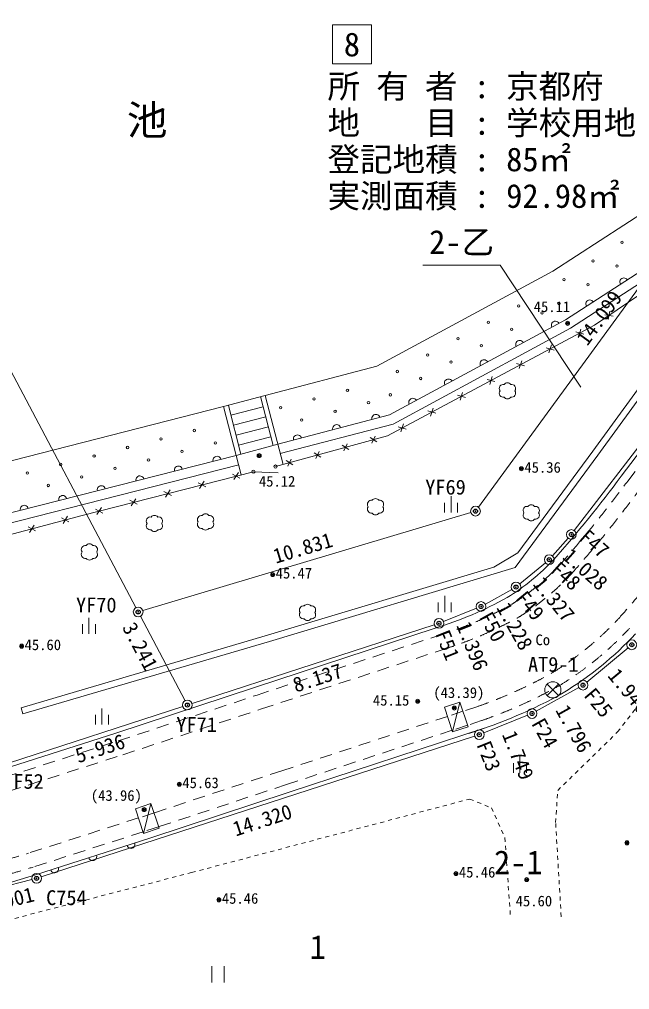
# Model space of a CAD drawing. Units: millimetres, scale not verified. Extents: x -29071210 to -28860960, y -117775216 to -117329466.
# Drawn here: x -28958999 to -28940226, y -117635210 to -117605350 of the extents above; entities that cross this region are included whole.
import ezdxf
from ezdxf.enums import TextEntityAlignment as Align

# ---------------------------------------------------------------- set-up
doc = ezdxf.new("R2010")
doc.units = ezdxf.units.MM
doc.header["$LTSCALE"] = 250
doc.header["$PDMODE"] = 32
doc.header["$PDSIZE"] = 125
doc.linetypes.add('USER4', pattern=[2.5, 1.5, -1])
doc.linetypes.add('USER8', pattern=[1, 0.5, -0.5])
for name, color, linetype, lineweight in [('S-SUV', 7, 'Continuous', 13), ('S-SUV-HTXT', 7, 'Continuous', 13), ('S-SUV-ROW', 7, 'Continuous', 15), ('S-SUV-SRVR', 3, 'Continuous', 13)]:
    doc.layers.add(name, color=color, linetype=linetype, lineweight=lineweight)
doc.layers.add('S-SUV-BMK', color=7, linetype='Continuous')
doc.styles.add('ＭＳ ゴシック', font='')
doc.styles.get('ＭＳ ゴシック').set_extended_font_data('MS Gothic')

# ---------------------------------------------------------------- blocks, each defined once
blk = doc.blocks.new('ﾌﾟﾛｯﾄﾏｰｸ-03_1')
at = {"color": 3, "linetype": 'Continuous', "lineweight": 25}
blk.add_circle((0, 0), 0.5, dxfattribs=at)
at = {"color": 3}
blk.add_point((0, 0), dxfattribs=at)
blk = doc.blocks.new('植樹')
at = {"color": 7, "linetype": 'Continuous', "lineweight": 13}
for centre, radius, start, end in [((-0.5, 0.3), 0.5, 79.1621, 216.8699), ((-0.5, -0.3), 0.5, 143.1301, 280.8379), ((0, 0.5), 0.499, 35.631, 144.369), ((0.5, 0.3), 0.5, 323.1301, 100.8379), ((0, -0.5), 0.499, 215.631, 324.369), ((0.5, -0.3), 0.5, 259.1621, 36.8699)]:
    blk.add_arc(centre, radius, start, end, dxfattribs=at)
blk = doc.blocks.new('荒地')
at = {"color": 7, "linetype": 'Continuous', "lineweight": 13}
for p, q in [((-1, 0.25), (-1, -1.25)), ((0, -1.25), (0, 1.25)), ((1, 0.25), (1, -1.25))]:
    blk.add_line(p, q, dxfattribs=at)
blk = doc.blocks.new('田')
at = {"color": 7, "linetype": 'Continuous', "lineweight": 13}
for p, q in [((-0.75, 1), (-0.75, -1)), ((0.75, -1), (0.75, 1))]:
    blk.add_line(p, q, dxfattribs=at)
blk = doc.blocks.new('ﾌﾟﾛｯﾄﾏｰｸ-03')
at = {"color": 7, "linetype": 'Continuous', "lineweight": 15}
blk.add_circle((0, 0), 0.5, dxfattribs=at)
at = {"color": 7}
blk.add_point((0, 0), dxfattribs=at)
blk = doc.blocks.new('ﾌﾟﾛｯﾄﾏｰｸ-C1')
at = {"color": 7, "linetype": 'Continuous', "lineweight": 20}
for p, q in [((-0.3536, 0.3536), (0.3536, -0.3536)), ((-0.3536, -0.3536), (0.3536, 0.3536))]:
    blk.add_line(p, q, dxfattribs=at)
blk.add_circle((0, 0), 0.5, dxfattribs=at)

msp = doc.modelspace()

# ---------------------------------------------------------------- linework, layer by layer
at = {"layer": 'S-SUV'}
for p, q in [((-28941305, -117614763), (-28936837, -117611734)), ((-28940986.8, -117614440.5), (-28940729.6, -117614479.7)), ((-28940887.6, -117614586.8), (-28940828.8, -117614333.4)), ((-28947676, -117618166), (-28941305, -117614763)), ((-28941882.2, -117614971.1), (-28941638, -117615041.1)), ((-28941798.9, -117615127), (-28941721.3, -117614885.1)), ((-28942792.3, -117615457.2), (-28942548.1, -117615527.2)), ((-28942709, -117615613.1), (-28942631.4, -117615371.3)), ((-28940485.3, -117619412.6), (-28937413, -117615344)), ((-28943702.4, -117615943.4), (-28943458.3, -117616013.4)), ((-28943619.2, -117616099.3), (-28943541.6, -117615857.4)), ((-28944529.3, -117616585.4), (-28944451.7, -117616343.6)), ((-28944612.6, -117616429.5), (-28944368.4, -117616499.5)), ((-28952715, -117617268), (-28951435, -117616921)), ((-28951435, -117616921), (-28950884.7, -117619048.3)), ((-28945522.7, -117616915.6), (-28945278.6, -117616985.6)), ((-28945439.4, -117617071.6), (-28945361.8, -117616829.7)), ((-28952569.8, -117617230.4), (-28952182.2, -117618728.7)), ((-28951579.8, -117616960.3), (-28951191.8, -117618460.3)), ((-28963860.6, -117620108), (-28952715, -117617268)), ((-28952715, -117617268), (-28952172.6, -117619365.1)), ((-28952492.3, -117617529.9), (-28951498.9, -117617273)), ((-28946432.9, -117617401.8), (-28946188.7, -117617471.8)), ((-28946349.6, -117617557.7), (-28946272, -117617315.9)), ((-28952412.9, -117617836.9), (-28951419.5, -117617579.9)), ((-28947259.7, -117618043.9), (-28947182.1, -117617802)), ((-28952333.5, -117618143.8), (-28951340.1, -117617886.8)), ((-28947343, -117617887.9), (-28947098.8, -117617957.9)), ((-28952327, -117618768), (-28951047, -117618421)), ((-28952254.1, -117618450.7), (-28951260.7, -117618193.8)), ((-28951120, -117619113), (-28947676, -117618166)), ((-28949020.2, -117618627.3), (-28948914.8, -117618415)), ((-28948206, -117618220.1), (-28948007, -117618348.7)), ((-28948159.2, -117618390.5), (-28948053.8, -117618178.2)), ((-28949928, -117618693.6), (-28949729, -117618822.2)), ((-28949881.2, -117618864), (-28949775.8, -117618651.7)), ((-28949067, -117618456.8), (-28948868, -117618585.4)), ((-28950789, -117618930.3), (-28950590, -117619058.9)), ((-28950742.2, -117619100.8), (-28950636.8, -117618888.5)), ((-28957073, -117620616), (-28951800, -117619270)), ((-28952398.7, -117619514), (-28952255.9, -117619295.2)), ((-28951800, -117619270), (-28951034.2, -117619302.5)), ((-28953497, -117619612), (-28953266.8, -117619735.6)), ((-28953453.3, -117619783.2), (-28953310.5, -117619564.4)), ((-28952442.4, -117619342.8), (-28952212.2, -117619466.4)), ((-28954551.6, -117619881.2), (-28954321.4, -117620004.8)), ((-28954507.9, -117620052.4), (-28954365.1, -117619833.6)), ((-28955606.2, -117620150.4), (-28955376, -117620274)), ((-28955562.5, -117620321.6), (-28955419.7, -117620102.8)), ((-28956660.8, -117620419.6), (-28956430.6, -117620543.2)), ((-28956617.1, -117620590.8), (-28956474.3, -117620372)), ((-28962222, -117621997), (-28957073, -117620616)), ((-28957701.8, -117620693.1), (-28957474, -117620815.1)), ((-28957656, -117620863.9), (-28957519.8, -117620644.3)), ((-28958731.6, -117620969.3), (-28958503.8, -117621091.3)), ((-28958685.8, -117621140.1), (-28958549.6, -117620920.5)), ((-28943662, -117621766), (-28944405.6, -117622206.4)), ((-28945445.8, -117626360.7), (-28945920.8, -117626516.6)), ((-28945445.8, -117626360.7), (-28945671.4, -117627276.7)), ((-28945196.3, -117627120.8), (-28945445.8, -117626360.7)), ((-28958892, -117626727), (-28958948.5, -117626535.2)), ((-28945920.8, -117626516.6), (-28945671.4, -117627276.7)), ((-28945690.7, -117627218), (-28945686, -117627234)), ((-28945686, -117627234), (-28945685.6, -117627233.3)), ((-28945686, -117627234), (-28945685.5, -117627233.8)), ((-28945671.4, -117627276.7), (-28945196.3, -117627120.8)), ((-28954950.6, -117629486.4), (-28955425.8, -117629641.9)), ((-28954950.6, -117629486.4), (-28955177.1, -117630402.2)), ((-28954701.9, -117630246.7), (-28954950.6, -117629486.4)), ((-28955425.8, -117629641.9), (-28955177.1, -117630402.2)), ((-28955177.1, -117630402.2), (-28954701.9, -117630246.7)), ((-28954703, -117630243.2), (-28954703, -117630243.2))]:
    msp.add_line(p, q, dxfattribs=at)
at = {"layer": 'S-SUV', "linetype": 'USER4'}
msp.add_line((-28940285, -117619562.3), (-28937214.2, -117615495.6), dxfattribs=at)
at = {"layer": 'S-SUV'}
for points in [[(-28943745.3, -117622216.5), (-28941199.6, -117618758.2), (-28935281.8, -117610632.6), (-28931859, -117608690.8), (-28928366.5, -117606695.5), (-28924480.7, -117605896.9)], [(-28943662, -117621766), (-28941361, -117618640), (-28935418, -117610480), (-28931958, -117608517), (-28928438, -117606506), (-28924521, -117605701)], [(-28937490, -117609799.7), (-28942589, -117613098), (-28948000, -117616023), (-28951435, -117616921)], [(-28937211.7, -117611370.6), (-28942201, -117614598), (-28947612, -117617523), (-28951047, -117618421)], [(-28937006.1, -117611594.9), (-28942048, -117614856.3), (-28947501.1, -117617804.1), (-28950971.9, -117618711.4)], [(-28965443, -117621507), (-28963233, -117621547), (-28952327, -117618768)], [(-28965448.4, -117621807), (-28963198.1, -117621847.7), (-28952251.9, -117619058.4)], [(-28958948.5, -117626535.2), (-28951363.1, -117624300.3), (-28944405.6, -117622206.4)], [(-28958892, -117626727), (-28951306, -117624492), (-28943745.3, -117622216.5)], [(-28959530.8, -117628437.4), (-28956034.3, -117627316.6), (-28951766.5, -117625909.3), (-28946205.7, -117624084.2)], [(-28958505, -117631679), (-28954983, -117630550), (-28950704, -117629139), (-28944697.2, -117627167.5)]]:
    msp.add_lwpolyline(points, dxfattribs=at)
at = {"layer": 'S-SUV', "linetype": 'USER8'}
for points in [[(-28942330, -117632966), (-28942502, -117630066), (-28942437, -117629080), (-28940595, -117627281), (-28936104, -117621469), (-28933217, -117617820), (-28929865, -117614674), (-28926615, -117612588), (-28924681, -117611736), (-28922493, -117611074), (-28914893, -117609527), (-28914562, -117609605), (-28914307, -117609932)], [(-28961666, -117638169), (-28961810, -117633937), (-28961319, -117633584), (-28953701, -117631608), (-28945144, -117629345), (-28944478, -117629618), (-28944063, -117630533), (-28943888, -117633002)]]:
    msp.add_lwpolyline(points, dxfattribs=at)
at = {"layer": 'S-SUV', "linetype": 'USER4'}
for points in [[(-28959455.4, -117628675.8), (-28955957, -117627554.3), (-28951688.4, -117626146.8), (-28946130, -117624322.4)], [(-28959319.7, -117629104.8), (-28955817.9, -117627982.3), (-28951547.8, -117626574.2), (-28945993.6, -117624751.3)], [(-28944921.1, -117626504.3), (-28945352.2, -117626645.7), (-28945827.3, -117626801.7), (-28950922.8, -117628474.1), (-28954857.3, -117629771.5), (-28955332.6, -117629927), (-28958716.3, -117631011.6)], [(-28944777.2, -117626930.6), (-28945211.9, -117627073.3), (-28945687, -117627229.2), (-28950782.1, -117628901.5), (-28954717.4, -117630199.2), (-28955192.6, -117630354.7), (-28958580.5, -117631440.7)]]:
    msp.add_lwpolyline(points, dxfattribs=at)
at = {"layer": 'S-SUV'}
for centre, radius in [((-28940459.4, -117612208.1), 37.5), ((-28941349.9, -117612784.2), 37.5), ((-28940616.6, -117612941.5), 37.5), ((-28942240.5, -117613360.3), 37.5), ((-28941507.2, -117613517.6), 37.5), ((-28943638.3, -117614169.2), 37.5), ((-28942397.8, -117614093.6), 37.5), ((-28942919.6, -117614383.5), 37.5), ((-28944571.4, -117614673.6), 37.5), ((-28943852.7, -117614887.9), 37.5), ((-28945504.4, -117615178), 37.5), ((-28944785.7, -117615392.3), 37.5), ((-28946437.5, -117615682.3), 37.5), ((-28945718.8, -117615896.7), 37.5), ((-28947370.6, -117616186.7), 37.5), ((-28946651.8, -117616401.1), 37.5), ((-28948906.3, -117616765), 37.5), ((-28947584.9, -117616905.4), 37.5), ((-28949932.5, -117617033.2), 37.5), ((-28948259.1, -117617143.9), 37.5), ((-28950958.7, -117617301.5), 37.5), ((-28949285.3, -117617412.2), 37.5), ((-28950311.4, -117617680.5), 37.5), ((-28953616.6, -117618002), 37.5), ((-28954644.4, -117618263.9), 37.5), ((-28952971.7, -117618384.9), 37.5), ((-28955672.2, -117618525.8), 37.5), ((-28953999.6, -117618646.8), 37.5), ((-28957727.9, -117619049.6), 37.5), ((-28956700, -117618787.7), 37.5), ((-28955027.4, -117618908.7), 37.5), ((-28958755.7, -117619311.5), 37.5), ((-28956055.2, -117619170.6), 37.5), ((-28951800, -117619270), 50), ((-28951120, -117619113), 50), ((-28957083, -117619432.5), 37.5), ((-28958110.8, -117619694.4), 37.5)]:
    msp.add_circle(centre, radius, dxfattribs=at)
for centre, radius, start, end in [((-28940400, -117613432.6), 124.7, 32.7601, 213.03434), ((-28941447, -117614109.9), 124.7, 32.7601, 213.03434), ((-28942508, -117614763.6), 124.7, 28.25701, 208.53125), ((-28943605, -117615356.6), 124.7, 28.25701, 208.53125), ((-28944702, -117615949.6), 124.7, 28.25701, 208.53125), ((-28945799, -117616542.6), 124.7, 28.25701, 208.53125), ((-28946896, -117617135.6), 124.7, 28.25701, 208.53125), ((-28948030.9, -117617632.2), 124.7, 14.51363, 194.78787), ((-28949237.4, -117617947.6), 124.7, 14.51363, 194.78787), ((-28950443.8, -117618263), 124.7, 14.51363, 194.78787), ((-28952920.7, -117618916.6), 122.4, 13.09495, 195.49612), ((-28954106.9, -117619218.9), 122.4, 13.09495, 195.49612), ((-28955293.1, -117619521.1), 122.4, 13.09495, 195.49612), ((-28970920.2, -117596882.2), 37866.9, 318.5071, 323.48826), ((-28956479.2, -117619823.4), 122.4, 13.09495, 195.49612), ((-28957665.4, -117620125.7), 122.4, 13.09495, 195.49612), ((-28958851.6, -117620427.9), 122.4, 13.09495, 195.49612), ((-28947744.9, -117617095.6), 7119, 301.82828, 316.78711), ((-28949642.2, -117612905.5), 11695, 287.08835, 298.89851), ((-28947744.9, -117617095.6), 10519, 301.33873, 317.08622), ((-28949642.2, -117612905.5), 15095, 287.21797, 299.21736), ((-28955569.5, -117630739.8), 123.3, 196.98177, 18.56541), ((-28956743.5, -117631116.1), 123.3, 196.98177, 18.56541), ((-28957917.5, -117631492.5), 123.3, 196.98177, 18.56541), ((-28965884, -117608075.8), 24729.7, 278.24403, 287.36063)]:
    msp.add_arc(centre, radius, start, end, dxfattribs=at)
at = {"layer": 'S-SUV', "linetype": 'USER4'}
for centre, radius, start, end in [((-28970920.2, -117596882.2), 38116.9, 318.5015, 323.48647), ((-28970920.2, -117596882.2), 38566.9, 318.49179, 323.48329), ((-28970920.2, -117596882.2), 40566.9, 318.45347, 322.41607), ((-28947744.9, -117617095.6), 7369, 301.77841, 316.8165), ((-28947744.9, -117617095.6), 7819, 301.69595, 316.86556), ((-28949642.2, -117612905.5), 11945, 287.09973, 298.92907), ((-28949642.2, -117612905.5), 12395, 287.11935, 298.98052), ((-28947744.9, -117617095.6), 9819, 301.41395, 317.03852), ((-28947744.9, -117617095.6), 10269, 301.36451, 317.06979), ((-28949642.2, -117612905.5), 14395, 289.14559, 299.16549), ((-28949642.2, -117612905.5), 14845, 289.1307, 299.19946), ((-28965884, -117608075.8), 24029.7, 278.24894, 287.35466), ((-28965884, -117608075.8), 24479.7, 278.24575, 287.35852)]:
    msp.add_arc(centre, radius, start, end, dxfattribs=at)
at = {"layer": 'S-SUV-HTXT', "lineweight": 15}
msp.add_lwpolyline([(-28948168.7, -117605520), (-28949368.7, -117605520), (-28949368.7, -117606720), (-28948168.7, -117606720)], close=True, dxfattribs=at)
msp.add_lwpolyline([(-28941722.9, -117616672.9), (-28944207.8, -117612912), (-28946582.8, -117612912)], dxfattribs=at)
at = {"layer": 'S-SUV-ROW'}
for p, q in [((-28955415.1, -117623453.9), (-28964981, -117605350.4)), ((-28936739.5, -117609219.7), (-28944878.1, -117620363.9)), ((-28941926.6, -117621084.7), (-28936243.2, -117613657.9)), ((-28945110.3, -117620528), (-28955201.3, -117623543.6)), ((-28942599.6, -117621862.9), (-28942117.1, -117621316.3)), ((-28943605.6, -117622726.2), (-28942814.4, -117622071)), ((-28944664, -117623346.5), (-28943852.2, -117622894.8)), ((-28945952.2, -117623882.8), (-28944934.3, -117623475.1)), ((-28953900.5, -117626320.3), (-28955275, -117623719.2)), ((-28953687.8, -117626406.6), (-28946234.1, -117623984.9)), ((-28940273.1, -117624693.8), (-28941541.9, -117625744.6)), ((-28941788.5, -117625913.2), (-28943095.8, -117626640.5)), ((-28959332.9, -117628240.7), (-28953973.1, -117626499.3)), ((-28943366.1, -117626769.2), (-28944711.4, -117627308)), ((-28944993.4, -117627410.2), (-28958328.3, -117631742.7)), ((-28958616.5, -117631825.3), (-28961140.8, -117632455.2))]:
    msp.add_line(p, q, dxfattribs=at)

# ---------------------------------------------------------------- block references
at = {"layer": 'S-SUV'}
for name, p, xscale, yscale in [('植樹', (-28943984, -117616782), 250, 250), ('植樹', (-28948043, -117620348), 250, 250), ('荒地', (-28945717, -117620277.6), 200, 200), ('植樹', (-28943251, -117620536), 250, 250), ('植樹', (-28954846, -117620864), 250, 250), ('植樹', (-28953272, -117620817), 250, 250), ('植樹', (-28956845, -117621742), 250, 250), ('荒地', (-28945914.8, -117623346), 200, 200), ('植樹', (-28950134.5, -117623601.8), 250, 250), ('荒地', (-28956862.3, -117624014.4), 200, 200), ('荒地', (-28956460, -117626805.6), 200, 200), ('荒地', (-28943598.4, -117628288.6), 200, 200), ('田', (-28952890.5, -117634740.1), 250, 250)]:
    msp.add_blockref(name, p, dxfattribs=dict(at, xscale=xscale, yscale=yscale))
at = {"layer": 'S-SUV-BMK', "xscale": 300, "yscale": 300}
for p in [(-28944966.6, -117620485), (-28942017.8, -117621203.8), (-28942698.9, -117621975.3), (-28943721.1, -117622821.9), (-28955345, -117623586.6), (-28944795.1, -117623419.4), (-28946091.5, -117623938.6), (-28940157.5, -117624598.2), (-28941657.4, -117625840.3), (-28953830.4, -117626452.9), (-28943226.9, -117626713.5), (-28944850.7, -117627363.8), (-28958471, -117631789)]:
    msp.add_blockref('ﾌﾟﾛｯﾄﾏｰｸ-03', p, dxfattribs=at)
at = {"layer": 'S-SUV-SRVR'}
for name, p, xscale, yscale in [('ﾌﾟﾛｯﾄﾏｰｸ-03_1', (-28942132.5, -117614704.2), 75, 75), ('ﾌﾟﾛｯﾄﾏｰｸ-03_1', (-28951622.6, -117618775.4), 75, 75), ('ﾌﾟﾛｯﾄﾏｰｸ-03_1', (-28943554, -117619181), 75, 75), ('ﾌﾟﾛｯﾄﾏｰｸ-03_1', (-28951206, -117622437), 75, 75), ('ﾌﾟﾛｯﾄﾏｰｸ-03_1', (-28958931, -117624641), 75, 75), ('ﾌﾟﾛｯﾄﾏｰｸ-C1', (-28942587, -117625985), 500, 500), ('ﾌﾟﾛｯﾄﾏｰｸ-03_1', (-28946743, -117626337), 75, 75), ('ﾌﾟﾛｯﾄﾏｰｸ-03_1', (-28945620.6, -117626546.8), 75, 75), ('ﾌﾟﾛｯﾄﾏｰｸ-03_1', (-28954078, -117628889), 75, 75), ('ﾌﾟﾛｯﾄﾏｰｸ-03_1', (-28955159.5, -117629669.6), 75, 75), ('ﾌﾟﾛｯﾄﾏｰｸ-03_1', (-28940308.5, -117630692.5), 75, 75), ('ﾌﾟﾛｯﾄﾏｰｸ-03_1', (-28945568.6, -117631640.5), 75, 75), ('ﾌﾟﾛｯﾄﾏｰｸ-03_1', (-28943389.7, -117631823.5), 75, 75), ('ﾌﾟﾛｯﾄﾏｰｸ-03_1', (-28952862.1, -117632447.2), 75, 75)]:
    msp.add_blockref(name, p, dxfattribs=dict(at, xscale=xscale, yscale=yscale))

# ---------------------------------------------------------------- texts
at = {"layer": 'S-SUV-BMK', "style": 'ＭＳ ゴシック'}
for s, p in [('YF69', (-28946512.1, -117619516.5)), ('YF70', (-28957257.5, -117623143.1)), ('YF71', (-28954169.7, -117626825.1)), ('F52', (-28959184.3, -117628571.2)), ('C754', (-28958176.9, -117632153))]:
    msp.add_text(s, height=458.2, dxfattribs=at).set_placement(p, align=Align.TOP_LEFT)
for s, rotation, p in [('F47', 318.561, (-28941506.6, -117621002.5)), ('F48', 318.561, (-28942385.4, -117621998)), ('F49', 309.63, (-28943409.8, -117622888.7)), ('F50', 299.089, (-28944468.8, -117623523.9)), ('F51', 291.826, (-28945786.7, -117624085.8)), ('F25', 309.63, (-28941304.1, -117625872.3)), ('F24', 299.089, (-28942860.1, -117626795.5)), ('F23', 291.826, (-28944519.3, -117627500.4))]:
    msp.add_text(s, height=458.2, rotation=rotation, dxfattribs=at).set_placement(p, align=Align.TOP_LEFT)
at = {"layer": 'S-SUV-HTXT', "style": 'ＭＳ ゴシック'}
for s, height, p in [('8', 733.1, (-28948768.7, -117606120)), ('池', 916.4, (-28955067.6, -117608448.4)), ('Co', 329.9, (-28942896.6, -117624446.1))]:
    msp.add_text(s, height=height, dxfattribs=at).set_placement(p, align=Align.MIDDLE_CENTER)
for s, p in [('所 有 者 : 京都府', (-28949518.7, -117607995)), ('地\u3000\u3000目 : 学校用地', (-28949518.7, -117609120)), ('登記地積 : 85㎡', (-28949518.7, -117610245)), ('実測面積 : 92.98㎡', (-28949518.7, -117611370))]:
    msp.add_text(s, height=733.1, dxfattribs=at).set_placement(p, align=Align.BOTTOM_LEFT)
for s, p in [('2-乙', (-28944395.3, -117612787)), ('2-1', (-28942902, -117631879.4)), ('1', (-28949568.5, -117634486))]:
    msp.add_text(s, height=733.1, dxfattribs=at).set_placement(p, align=Align.BOTTOM_RIGHT)
for s, rotation, p in [('14.099', 53.859, (-28941162.1, -117614533.8)), ('10.831', 16.639, (-28950281.1, -117621616.6)), ('1.028', 318.561, (-28941585.2, -117622272.1)), ('1.327', 309.63, (-28942552.2, -117623192.8)), ('1.228', 299.089, (-28943756.7, -117624021.8)), ('3.241', 297.852, (-28955280.8, -117624644.6)), ('1.396', 291.826, (-28945059.9, -117624636.3)), ('8.137', 17.999, (-28949825.8, -117625611.8)), ('1.946', 309.63, (-28940249.7, -117626013.5)), ('1.796', 299.089, (-28941940.8, -117627178.1)), ('5.936', 17.999, (-28956517.8, -117627786.1)), ('1.749', 291.826, (-28943655.4, -117627996)), ('14.320', 17.999, (-28951525.7, -117629992.5)), ('2.901', 14.011, (-28959316.8, -117632451))]:
    msp.add_text(s, height=458.2, rotation=rotation, dxfattribs=at).set_placement(p, align=Align.MIDDLE_CENTER)
at = {"layer": 'S-SUV-SRVR', "style": 'ＭＳ ゴシック'}
for s, p in [('45.11', (-28943176, -117614456)), ('45.36', (-28943463.1, -117619401.2)), ('45.12', (-28951630.6, -117619828.7)), ('45.47', (-28951115.1, -117622657.2)), ('45.60', (-28958840.1, -117624861.2)), ('45.15', (-28948123.8, -117626568.5)), ('45.63', (-28953987.1, -117629109.2)), ('45.46', (-28945477.8, -117631860.7)), ('45.46', (-28952771.3, -117632667.4)), ('45.60', (-28943730.7, -117632746.6))]:
    msp.add_text(s, height=329.9, dxfattribs=at).set_placement(p, align=Align.BOTTOM_LEFT)
at = {"layer": 'S-SUV-SRVR', "color": 7, "style": 'ＭＳ ゴシック'}
msp.add_text('AT9-1', height=458.2, dxfattribs=at).set_placement((-28943352, -117624970), align=Align.TOP_LEFT)
at = {"layer": 'S-SUV-SRVR', "style": 'ＭＳ ゴシック'}
for s, p in [('(43.39)', (-28945479.2, -117626334.7)), ('(43.96)', (-28956016.1, -117629499.5))]:
    msp.add_text(s, height=329.9, dxfattribs=at).set_placement(p, align=Align.BOTTOM_CENTER)

doc.saveas('drawing.dxf')
